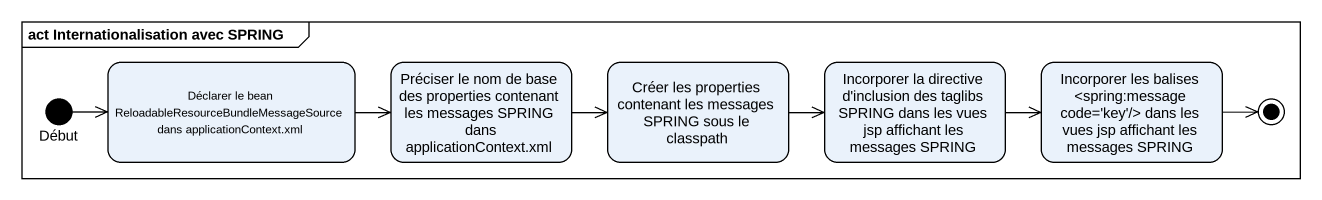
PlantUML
@startuml
mainframe act Internationalisation avec SPRING
hide empty description
state "Déclarer le bean ReloadableResourceBundleMessageSource dans applicationContext.xml" as Déclarer_le_bean
state "Préciser le nom de base des properties contenant les messages SPRING dans applicationContext.xml" as Préciser_le_nom_de_base_des
state "Créer les properties contenant les messages SPRING sous le classpath" as Créer_les_properties
state "Incorporer la directive d'inclusion des taglibs SPRING dans les vues jsp affichant les messages SPRING" as Incorporer_la_directive_d
state "Incorporer les balises <spring:message code='key'/> dans les vues jsp affichant les messages SPRING" as Incorporer_les_balises
state Début <<start>>
Déclarer_le_bean -right-> Préciser_le_nom_de_base_des
Préciser_le_nom_de_base_des -right-> Créer_les_properties
Créer_les_properties -right-> Incorporer_la_directive_d
Incorporer_la_directive_d -right-> Incorporer_les_balises
Début -right-> Déclarer_le_bean
Incorporer_les_balises -right-> [*]
@enduml
